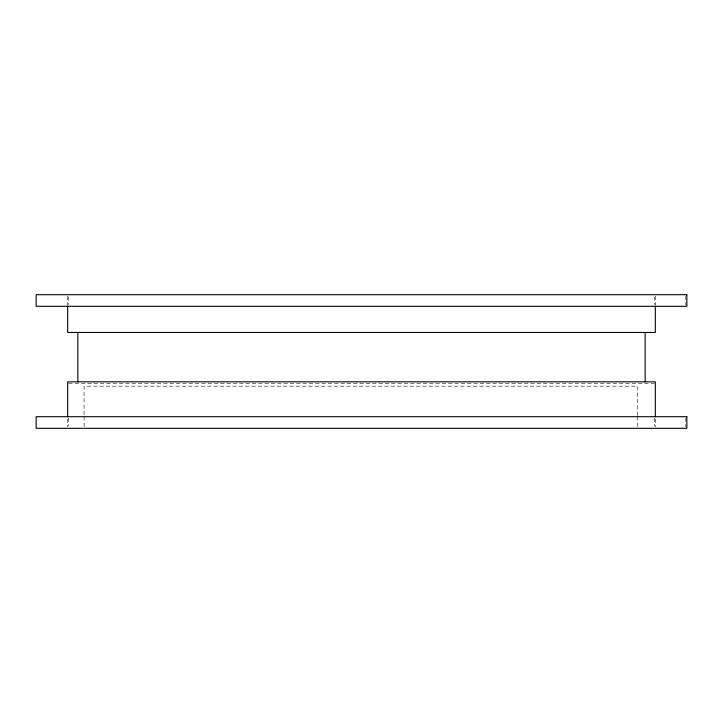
<?xml version="1.0" encoding="UTF-8"?>
<svg xmlns="http://www.w3.org/2000/svg" width="723" height="723" viewBox="0 0 723 723"><rect width="100%" height="100%" fill="white"/><g stroke="black" fill="none" stroke-linecap="round" stroke-linejoin="round"><path stroke-width="0.54" stroke-dasharray="3.62 2.71" d="M68.685 383.289L654.315 383.289M685.838 296.141L685.838 304.853M685.838 418.147L685.838 426.859M655.327 296.141L655.327 304.943M655.327 418.979L655.327 426.859M654.315 296.891L654.315 304.591M654.315 418.183L654.315 426.064M637.46 415.562L637.46 386.19L84.076 386.19L84.076 415.562M637.46 416.692L637.46 426.859M84.076 416.692L84.076 426.859M68.685 296.891L68.685 304.591M68.685 418.183L68.685 426.064M67.664 296.141L67.664 304.943M67.664 418.979L67.664 426.859"/><path stroke-width="1.08" d="M655.327 306.046L655.327 332.453L67.664 332.453L67.664 306.046M655.327 416.728L655.327 381.834L67.664 381.834L67.664 416.728M645.169 332.453L645.169 381.834M77.831 332.453L77.831 381.834M686.85 294.686L36.15 294.686L36.15 306.308L686.85 306.308L686.85 294.686M686.85 416.692L36.15 416.692L36.15 428.314L686.85 428.314L686.85 416.692"/></g></svg>
